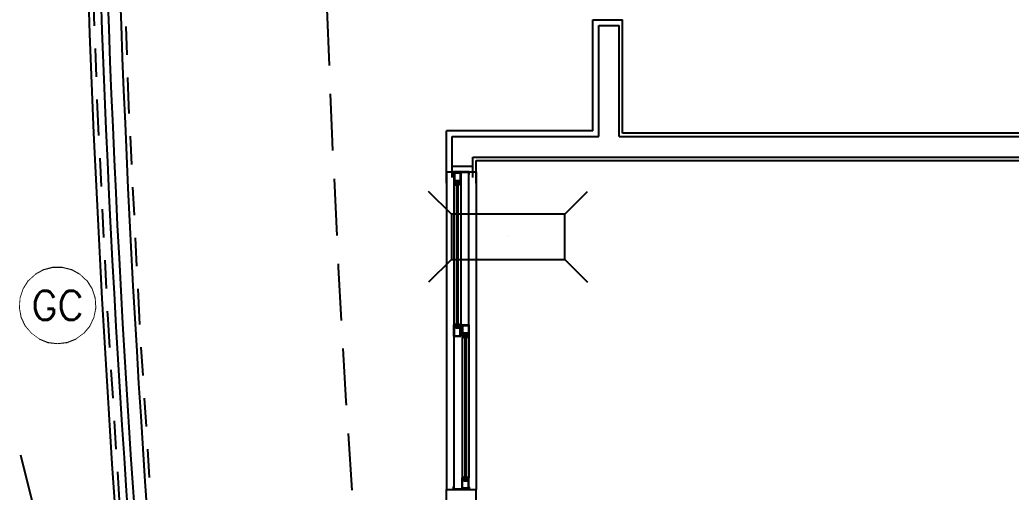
# Model space of a CAD drawing. Header units: millimetres. Extents: x 188.6 to 263.2, y 40.1 to 120.1.
# Drawn here: x 188.659 to 193.027, y 105.287 to 107.369 of the extents above; entities that cross this region are included whole.
import ezdxf
from ezdxf.enums import TextEntityAlignment as Align

# ---------------------------------------------------------------- set-up
doc = ezdxf.new("R2010")
doc.units = ezdxf.units.MM
doc.set_wipeout_variables(frame=1)
doc.linetypes.add('HIDDEN', pattern=[0.375, 0.25, -0.125])
doc.linetypes.add('HIDDEN2', pattern=[0.1875, 0.125, -0.0625])
for name, color, linetype in [('ARQ', 8, 'Continuous'), ('ESTR-PILARES', 11, 'Continuous'), ('ESTR-VIGAS', 11, 'HIDDEN2'), ('ESTRUTURA', 7, 'Continuous'), ('INC-TEXTO', 7, 'Continuous')]:
    doc.layers.add(name, color=color, linetype=linetype)
doc.styles.add('ROMANS', font='ROMANS.SHX', dxfattribs={"height": 0.15})

# ---------------------------------------------------------------- blocks, each defined once
blk = doc.blocks.new('XREF-TIPO$0$A$C23913CE5-flat-1')
at = {"color": 0}
for p, q in [((0.003, -0.675), (0.003, -0.0022)), ((0.039, -0.003), (0.039, -0.05)), ((0.069, -0.003), (0.039, -0.003)), ((0.041, -0.005), (0.041, -0.048)), ((0.067, -0.005), (0.041, -0.005)), ((0.067, -0.036), (0.047, -0.036)), ((0.047, -0.048), (0.047, -0.036)), ((0.069, -0.038), (0.049, -0.038)), ((0.049, -0.05), (0.049, -0.038)), ((0.051, -0.686), (0.051, -0.039)), ((0.051, -0.039), (0.057, -0.039)), ((0.057, -0.686), (0.057, -0.039)), ((0.059, -0.05), (0.059, -0.038)), ((0.061, -0.048), (0.061, -0.04)), ((0.067, -0.04), (0.061, -0.04)), ((0.067, -0.005), (0.067, -0.036)), ((0.067, -0.04), (0.067, -0.048)), ((0.069, -0.003), (0.069, -0.05)), ((0.039, -0.675), (0.039, -0.05)), ((0.049, -0.05), (0.039, -0.05)), ((0.047, -0.048), (0.041, -0.048)), ((0.069, -0.05), (0.059, -0.05)), ((0.067, -0.048), (0.061, -0.048)), ((0.069, -0.675), (0.069, -0.05)), ((0.003, -0.675), (0.003, -0.725)), ((0.003, -0.675), (0.033, -0.675)), ((0.005, -0.677), (0.005, -0.723)), ((0.005, -0.677), (0.031, -0.677)), ((0.031, -0.677), (0.031, -0.711)), ((0.033, -0.675), (0.033, -0.725)), ((0.039, -0.725), (0.039, -0.675)), ((0.049, -0.675), (0.039, -0.675)), ((0.041, -0.723), (0.041, -0.677)), ((0.047, -0.677), (0.041, -0.677)), ((0.047, -0.677), (0.047, -0.689)), ((0.067, -0.689), (0.047, -0.689)), ((0.049, -0.675), (0.049, -0.687)), ((0.069, -0.687), (0.049, -0.687)), ((0.051, -0.686), (0.057, -0.686)), ((0.059, -0.675), (0.059, -0.687)), ((0.069, -0.675), (0.059, -0.675)), ((0.061, -0.677), (0.061, -0.685)), ((0.067, -0.677), (0.061, -0.677)), ((0.067, -0.685), (0.061, -0.685)), ((0.067, -0.685), (0.067, -0.677)), ((0.067, -0.723), (0.067, -0.689)), ((0.069, -0.725), (0.069, -0.675)), ((0.013, -0.725), (0.003, -0.725)), ((0.003, -1.3465), (0.003, -0.725)), ((0.011, -0.723), (0.005, -0.723)), ((0.011, -0.723), (0.011, -0.711)), ((0.031, -0.711), (0.011, -0.711)), ((0.013, -0.725), (0.013, -0.713)), ((0.033, -0.713), (0.013, -0.713)), ((0.015, -1.3575), (0.015, -0.714)), ((0.015, -0.714), (0.021, -0.714)), ((0.021, -1.3575), (0.021, -0.714)), ((0.023, -0.725), (0.023, -0.713)), ((0.033, -0.725), (0.023, -0.725)), ((0.031, -0.715), (0.025, -0.715)), ((0.025, -0.723), (0.025, -0.715)), ((0.031, -0.723), (0.025, -0.723)), ((0.031, -0.715), (0.031, -0.723)), ((0.033, -1.397), (0.033, -0.725)), ((0.039, -0.725), (0.069, -0.725)), ((0.041, -0.723), (0.067, -0.723)), ((0.069, -0.725), (0.069, -1.3982)), ((0.003, -1.397), (0.003, -1.3465)), ((0.013, -1.3465), (0.003, -1.3465)), ((0.011, -1.3485), (0.005, -1.3485)), ((0.005, -1.395), (0.005, -1.3485)), ((0.011, -1.3485), (0.011, -1.3605)), ((0.013, -1.3465), (0.013, -1.3585)), ((0.023, -1.3465), (0.023, -1.3585)), ((0.033, -1.3465), (0.023, -1.3465)), ((0.025, -1.3485), (0.025, -1.3565)), ((0.031, -1.3485), (0.025, -1.3485)), ((0.031, -1.3565), (0.031, -1.3485)), ((0.003, -1.397), (0.033, -1.397)), ((0.005, -1.395), (0.031, -1.395)), ((0.031, -1.3605), (0.011, -1.3605)), ((0.033, -1.3585), (0.013, -1.3585)), ((0.015, -1.3575), (0.021, -1.3575)), ((0.031, -1.3565), (0.025, -1.3565)), ((0.031, -1.395), (0.031, -1.3605)), ((0.033, -1.397), (0.033, -1.3585))]:
    blk.add_line(p, q, dxfattribs=at)
for points in [[(0.001, -0.0002), (0.001, -0.0104), (0.003, -0.0104), (0.003, -0.0022), (0.069, -0.0022), (0.069, -0.0102), (0.071, -0.0102), (0.071, -0.0002), (0.001, -0.0002)], [(0.001, -1.4002), (0.001, -1.39), (0.003, -1.39), (0.003, -1.3982), (0.069, -1.3982), (0.069, -1.3902), (0.071, -1.3902), (0.071, -1.4002), (0.001, -1.4002)]]:
    blk.add_lwpolyline(points, dxfattribs=at)
for points in [[(0.0505, -0.0385, 1), (0.0495, -0.0385), (0.0495, -0.05, -0.414214), (0.049, -0.0505), (0.044, -0.0505, 0.38517), (0.049, -0.055), (0.0505, -0.055)], [(0.064, -0.0505), (0.059, -0.0505, -0.414214), (0.0585, -0.05), (0.0585, -0.0385, 1), (0.0575, -0.0385), (0.0575, -0.055), (0.059, -0.055, 0.38517)], [(0.0505, -0.6865, -1), (0.0495, -0.6865), (0.0495, -0.675, 0.414214), (0.049, -0.6745), (0.044, -0.6745, -0.38517), (0.049, -0.67), (0.0505, -0.67)], [(0.064, -0.6745), (0.059, -0.6745, 0.414214), (0.0585, -0.675), (0.0585, -0.6865, -1), (0.0575, -0.6865), (0.0575, -0.67), (0.059, -0.67, -0.38517)], [(0.0145, -0.7135, 1), (0.0135, -0.7135), (0.0135, -0.725, -0.414214), (0.013, -0.7255), (0.008, -0.7255, 0.38517), (0.013, -0.73), (0.0145, -0.73)], [(0.028, -0.7255), (0.023, -0.7255, -0.414214), (0.0225, -0.725), (0.0225, -0.7135, 1), (0.0215, -0.7135), (0.0215, -0.73), (0.023, -0.73, 0.38517)], [(0.0135, -1.3465, 0.414214), (0.013, -1.346), (0.008, -1.346, -0.38517), (0.013, -1.3415), (0.0145, -1.3415), (0.0145, -1.358, -1), (0.0135, -1.358)], [(0.0225, -1.3465, -0.414214), (0.023, -1.346), (0.028, -1.346, 0.38517), (0.023, -1.3415), (0.0215, -1.3415), (0.0215, -1.358, 1), (0.0225, -1.358)]]:
    blk.add_lwpolyline(points, format="xyb", close=True, dxfattribs=at)
blk = doc.blocks.new('A$C1BFF5DEF')
at = {"layer": 'ARQ', "color": 8}
for p, q in [((-7.7047, -1.6849), (-7.5747, -1.6849)), ((-7.7047, -2.1749), (-7.7047, -1.6849)), ((-7.5747, -2.1851), (-7.5747, -1.6849)), ((-7.6797, -1.7099), (-7.5897, -1.7099)), ((-7.6797, -2.1999), (-7.6797, -1.7099)), ((-7.5897, -2.1999), (-7.5897, -1.7099)), ((-8.3497, -2.4049), (-8.3497, -2.1749)), ((-7.7047, -2.1751), (-8.3497, -2.1751)), ((-8.3248, -2.2001), (-7.6797, -2.2001)), ((-8.3247, -2.3799, 0.0006), (-8.3247, -2.1999)), ((-7.5897, -2.2001), (-4.4747, -2.2001)), ((-4.4597, -2.1851), (-7.5747, -2.1851)), ((-8.2347, -2.2901), (-4.5647, -2.2901)), ((-8.2347, -2.3799, 0.0006), (-8.2347, -2.2901)), ((-8.2198, -2.3051), (-4.5797, -2.3051)), ((-8.2198, -2.4049), (-8.2198, -2.3051)), ((-8.3497, -2.3549), (-8.2198, -2.3549)), ((-8.3497, -2.3549), (-8.3497, -3.7551, 0.0006)), ((-8.3247, -2.3299, 0.0006), (-8.2347, -2.3299, 0.0006)), ((-8.2198, -2.3549), (-8.2197, -3.7551, 0.0006)), ((-8.3497, -3.7551, 0.0006), (-8.2197, -3.7551, 0.0006)), ((-8.3497, -3.8451), (-8.3497, -3.7551, 0.0006)), ((-8.2196, -4.8049), (-8.2197, -3.7551, 0.0006))]:
    blk.add_line(p, q, dxfattribs=at)
blk.add_lwpolyline([(-10.228, -3.6033), (-9.728, -5.6033), (-10.228, -7.6033)], dxfattribs=at)
for radius, start, end in [(66.1415, 171.899467, 188.100485), (66.0865, 171.940842, 188.059109), (66.0565, 171.963438, 188.036513), (66.0015, 172.004914, 187.995038)]:
    blk.add_arc((56.1719, 0.735), radius, start, end, dxfattribs=at)
at = {"layer": 'ARQ', "color": 8, "linetype": 'HIDDEN'}
blk.add_arc((57.5696, 0.7303), 66.4892, 175.900109, 184.040816, dxfattribs=at)
at = {"layer": 'ARQ', "color": 8, "xscale": -1, "rotation": 180}
blk.add_blockref('XREF-TIPO$0$A$C23913CE5-flat-1', (-8.3207, -3.7551), dxfattribs=at)
blk = doc.blocks.new('INC-OBJETO')
at = {"color": 0}
blk.add_lwpolyline([(0, 0.002084), (-0.000518, 0.002019), (-0.001004, 0.001827), (-0.001427, 0.001519), (-0.00176, 0.001117), (-0.001982, 0.000644), (-0.00208, 0.000131), (-0.002047, -0.000391), (-0.001886, -0.000887), (-0.001606, -0.001329), (-0.001225, -0.001686), (-0.000767, -0.001938), (-0.000261, -0.002068), (0.000261, -0.002068), (0.000767, -0.001938), (0.001225, -0.001686), (0.001606, -0.001329), (0.001886, -0.000887), (0.002047, -0.000391), (0.00208, 0.000131), (0.001982, 0.000644), (0.00176, 0.001117), (0.001427, 0.001519), (0.001004, 0.001827), (0.000518, 0.002019)], close=True, dxfattribs=at)
blk.add_wipeout([(0, 0.002084), (-0.000518, 0.002019), (-0.001004, 0.001827), (-0.001427, 0.001519), (-0.00176, 0.001117), (-0.001982, 0.000644), (-0.00208, 0.000131), (-0.002047, -0.000391), (-0.001886, -0.000887), (-0.001606, -0.001329), (-0.001225, -0.001686), (-0.000767, -0.001938), (-0.000261, -0.002068), (0.000261, -0.002068), (0.000767, -0.001938), (0.001225, -0.001686), (0.001606, -0.001329), (0.001886, -0.000887), (0.002047, -0.000391), (0.00208, 0.000131), (0.001982, 0.000644), (0.00176, 0.001117), (0.001427, 0.001519), (0.001004, 0.001827), (0.000518, 0.002019)], dxfattribs=at)
at = {"color": 0, "style": 'ROMANS', "width": 1.285725}
blk.add_attdef('OBJETO', text='', height=0.0016, dxfattribs=at).set_placement((-0.001786, -0.00083), (0.001643, -0.00083), align=Align.FIT)
blk = doc.blocks.new('COBERTURA_29-09-2016')
at = {"layer": 'ESTR-PILARES', "linetype": 'Continuous'}
for p, q in [((-16.12, -1.115), (-16.22, -1.015)), ((-15.62, -1.115), (-15.52, -1.015)), ((-15.87, -1.215), (-15.87, -1.215)), ((-16.12, -1.315), (-16.22, -1.415)), ((-15.62, -1.315), (-15.52, -1.415))]:
    blk.add_line(p, q, dxfattribs=at)
blk.add_lwpolyline([(-16.12, -1.315), (-15.62, -1.315), (-15.62, -1.115), (-16.12, -1.115), (-16.12, -1.315)], dxfattribs=at)
at = {"layer": 'ESTR-VIGAS'}
for points in [[(-17.7136, 0.2901), (-17.6806, -0.6431)], [(-17.5407, -0.6381), (-17.5737, 0.295)], [(-17.6806, -0.6431), (-17.6806, -0.6441)], [(-17.6806, -0.6441), (-17.6344, -1.5767)], [(-17.4945, -1.5698), (-17.5407, -0.6371)], [(-17.5407, -0.6381), (-17.5407, -0.6371)], [(-17.4352, -2.5006), (-17.4946, -1.5688)], [(-17.4945, -1.5698), (-17.4946, -1.5688)], [(-17.6344, -1.5767), (-17.6343, -1.5777)], [(-17.6343, -1.5777), (-17.5749, -2.5096)]]:
    blk.add_lwpolyline(points, dxfattribs=at)

msp = doc.modelspace()

# ---------------------------------------------------------------- block references
at = {"layer": 'ARQ'}
msp.add_blockref('A$C1BFF5DEF', (198.8891, 109.0543), dxfattribs=at)

# ---------------------------------------------------------------- next in the draw order: block references
at = {"layer": 'INC-TEXTO'}
ref = msp.add_blockref('INC-OBJETO', (188.8251, 106.1101), dxfattribs=dict(at, xscale=80, yscale=80, zscale=80, rotation=180))
ref.add_attrib('OBJETO', 'GC', dxfattribs={"layer": '0', "height": 0.128, "style": 'ROMANS'}).set_placement((188.8251, 106.1101), align=Align.MIDDLE_CENTER)

# ---------------------------------------------------------------- next in the draw order: block references
at = {"layer": 'ESTRUTURA'}
msp.add_blockref('COBERTURA_29-09-2016', (206.6802, 107.6277), dxfattribs=at)

doc.saveas('drawing.dxf')
